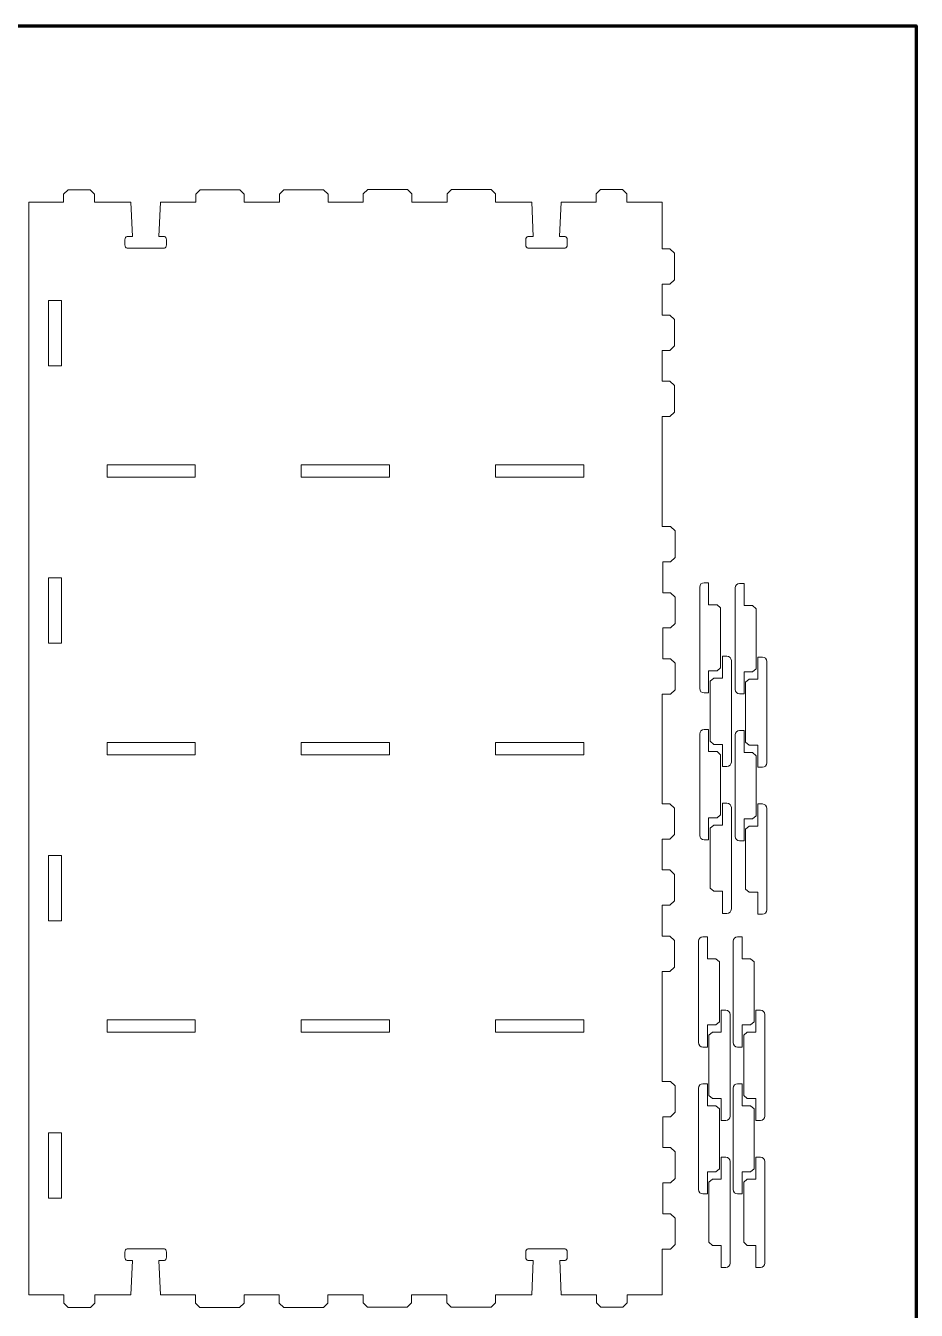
# Model space of a CAD drawing. Header units: inches. Extents: x -25 to 802, y -637 to 216.
# Drawn here: x 599.8 to 801.8, y -448.2 to -157.1 of the extents above; entities that cross this region are included whole.
import ezdxf

# ---------------------------------------------------------------- set-up
doc = ezdxf.new("R2010")
doc.units = ezdxf.units.IN
doc.header["$MEASUREMENT"] = 0
doc.layers.add('Layer 1', color=7, linetype='Continuous')

# ---------------------------------------------------------------- blocks, each defined once
blk = doc.blocks.new('block 44')
at = {"layer": 'Layer 1', "lineweight": 0}
blk.add_open_spline([(754.67, -336.63), (754.67, -336.63), (756.59, -336.63), (756.59, -336.63), (756.59, -336.63), (757.39, -335.93), (757.39, -335.93), (757.39, -335.93), (757.39, -322.33), (757.39, -322.33), (757.39, -322.33), (756.59, -321.63), (756.59, -321.63), (756.59, -321.63), (754.67, -321.63), (754.67, -321.63), (754.67, -321.63), (754.67, -316.63), (754.67, -316.63), (754.67, -316.63), (753.64, -316.63), (753.64, -316.63), (753.09, -316.63), (752.64, -317.08), (752.64, -317.63), (752.64, -317.63), (752.64, -340.63), (752.64, -340.63), (752.64, -341.18), (753.09, -341.63), (753.64, -341.63), (753.64, -341.63), (754.67, -341.63), (754.67, -341.63), (754.67, -341.63), (754.67, -336.63), (754.67, -336.63)], degree=3, knots=[0, 0, 0, 0, 1, 1, 1, 2, 2, 2, 3, 3, 3, 4, 4, 4, 5, 5, 5, 6, 6, 6, 7, 7, 7, 8, 8, 8, 9, 9, 9, 10, 10, 10, 11, 11, 11, 12, 12, 12, 12], dxfattribs=at)
blk = doc.blocks.new('block 43')
at = {"layer": 'Layer 1', "lineweight": 0}
for points in [[(754.67, -303.33), (754.67, -303.33), (756.59, -303.33), (756.59, -303.33), (756.59, -303.33), (757.39, -302.63), (757.39, -302.63), (757.39, -302.63), (757.39, -289.03), (757.39, -289.03), (757.39, -289.03), (756.59, -288.33), (756.59, -288.33), (756.59, -288.33), (754.67, -288.33), (754.67, -288.33), (754.67, -288.33), (754.67, -283.33), (754.67, -283.33), (754.67, -283.33), (753.64, -283.33), (753.64, -283.33), (753.09, -283.33), (752.64, -283.77), (752.64, -284.33), (752.64, -284.33), (752.64, -307.33), (752.64, -307.33), (752.64, -307.88), (753.09, -308.33), (753.64, -308.33), (753.64, -308.33), (754.67, -308.33), (754.67, -308.33), (754.67, -308.33), (754.67, -303.33), (754.67, -303.33)], [(757.79, -304.98), (757.79, -304.98), (755.82, -304.98), (755.82, -304.98), (755.82, -304.98), (755.02, -305.68), (755.02, -305.68), (755.02, -305.68), (755.02, -319.28), (755.02, -319.28), (755.02, -319.28), (755.82, -319.98), (755.82, -319.98), (755.82, -319.98), (757.79, -319.98), (757.79, -319.98), (757.79, -319.98), (757.79, -324.98), (757.79, -324.98), (757.79, -324.98), (758.82, -324.98), (758.82, -324.98), (759.37, -324.98), (759.82, -324.53), (759.82, -323.98), (759.82, -323.98), (759.82, -300.98), (759.82, -300.98), (759.82, -300.43), (759.37, -299.98), (758.82, -299.98), (758.82, -299.98), (757.79, -299.98), (757.79, -299.98), (757.79, -299.98), (757.79, -304.98), (757.79, -304.98)], [(757.79, -338.28), (757.79, -338.28), (755.82, -338.28), (755.82, -338.28), (755.82, -338.28), (755.02, -338.98), (755.02, -338.98), (755.02, -338.98), (755.02, -352.58), (755.02, -352.58), (755.02, -352.58), (755.82, -353.28), (755.82, -353.28), (755.82, -353.28), (757.79, -353.28), (757.79, -353.28), (757.79, -353.28), (757.79, -358.28), (757.79, -358.28), (757.79, -358.28), (758.82, -358.28), (758.82, -358.28), (759.37, -358.28), (759.82, -357.84), (759.82, -357.28), (759.82, -357.28), (759.82, -334.28), (759.82, -334.28), (759.82, -333.73), (759.37, -333.28), (758.82, -333.28), (758.82, -333.28), (757.79, -333.28), (757.79, -333.28), (757.79, -333.28), (757.79, -338.28), (757.79, -338.28)]]:
    blk.add_open_spline(points, degree=3, knots=[0, 0, 0, 0, 1, 1, 1, 2, 2, 2, 3, 3, 3, 4, 4, 4, 5, 5, 5, 6, 6, 6, 7, 7, 7, 8, 8, 8, 9, 9, 9, 10, 10, 10, 11, 11, 11, 12, 12, 12, 12], dxfattribs=at)
at = {"layer": 'Layer 1'}
blk.add_blockref('block 44', (0, 0), dxfattribs=at)
blk = doc.blocks.new('block 46')
at = {"layer": 'Layer 1', "lineweight": 0}
blk.add_open_spline([(754.4, -416.88), (754.4, -416.88), (756.31, -416.88), (756.31, -416.88), (756.31, -416.88), (757.11, -416.18), (757.11, -416.18), (757.11, -416.18), (757.11, -402.58), (757.11, -402.58), (757.11, -402.58), (756.31, -401.88), (756.31, -401.88), (756.31, -401.88), (754.4, -401.88), (754.4, -401.88), (754.4, -401.88), (754.4, -396.88), (754.4, -396.88), (754.4, -396.88), (753.37, -396.88), (753.37, -396.88), (752.82, -396.88), (752.37, -397.32), (752.37, -397.88), (752.37, -397.88), (752.37, -420.88), (752.37, -420.88), (752.37, -421.43), (752.82, -421.88), (753.37, -421.88), (753.37, -421.88), (754.4, -421.88), (754.4, -421.88), (754.4, -421.88), (754.4, -416.88), (754.4, -416.88)], degree=3, knots=[0, 0, 0, 0, 1, 1, 1, 2, 2, 2, 3, 3, 3, 4, 4, 4, 5, 5, 5, 6, 6, 6, 7, 7, 7, 8, 8, 8, 9, 9, 9, 10, 10, 10, 11, 11, 11, 12, 12, 12, 12], dxfattribs=at)
blk = doc.blocks.new('block 45')
at = {"layer": 'Layer 1', "lineweight": 0}
for points in [[(754.4, -383.57), (754.4, -383.57), (756.31, -383.57), (756.31, -383.57), (756.31, -383.57), (757.11, -382.87), (757.11, -382.87), (757.11, -382.87), (757.11, -369.27), (757.11, -369.27), (757.11, -369.27), (756.31, -368.57), (756.31, -368.57), (756.31, -368.57), (754.4, -368.57), (754.4, -368.57), (754.4, -368.57), (754.4, -363.57), (754.4, -363.57), (754.4, -363.57), (753.37, -363.57), (753.37, -363.57), (752.82, -363.57), (752.37, -364.02), (752.37, -364.57), (752.37, -364.57), (752.37, -387.57), (752.37, -387.57), (752.37, -388.12), (752.82, -388.57), (753.37, -388.57), (753.37, -388.57), (754.4, -388.57), (754.4, -388.57), (754.4, -388.57), (754.4, -383.57), (754.4, -383.57)], [(757.51, -385.22), (757.51, -385.22), (755.54, -385.22), (755.54, -385.22), (755.54, -385.22), (754.74, -385.92), (754.74, -385.92), (754.74, -385.92), (754.74, -399.52), (754.74, -399.52), (754.74, -399.52), (755.54, -400.22), (755.54, -400.22), (755.54, -400.22), (757.51, -400.22), (757.51, -400.22), (757.51, -400.22), (757.51, -405.22), (757.51, -405.22), (757.51, -405.22), (758.54, -405.22), (758.54, -405.22), (759.1, -405.22), (759.54, -404.78), (759.54, -404.22), (759.54, -404.22), (759.54, -381.22), (759.54, -381.22), (759.54, -380.67), (759.1, -380.22), (758.54, -380.22), (758.54, -380.22), (757.51, -380.22), (757.51, -380.22), (757.51, -380.22), (757.51, -385.22), (757.51, -385.22)], [(757.51, -418.53), (757.51, -418.53), (755.54, -418.53), (755.54, -418.53), (755.54, -418.53), (754.74, -419.23), (754.74, -419.23), (754.74, -419.23), (754.74, -432.83), (754.74, -432.83), (754.74, -432.83), (755.54, -433.53), (755.54, -433.53), (755.54, -433.53), (757.51, -433.53), (757.51, -433.53), (757.51, -433.53), (757.51, -438.53), (757.51, -438.53), (757.51, -438.53), (758.54, -438.53), (758.54, -438.53), (759.1, -438.53), (759.54, -438.08), (759.54, -437.53), (759.54, -437.53), (759.54, -414.53), (759.54, -414.53), (759.54, -413.98), (759.1, -413.53), (758.54, -413.53), (758.54, -413.53), (757.51, -413.53), (757.51, -413.53), (757.51, -413.53), (757.51, -418.53), (757.51, -418.53)]]:
    blk.add_open_spline(points, degree=3, knots=[0, 0, 0, 0, 1, 1, 1, 2, 2, 2, 3, 3, 3, 4, 4, 4, 5, 5, 5, 6, 6, 6, 7, 7, 7, 8, 8, 8, 9, 9, 9, 10, 10, 10, 11, 11, 11, 12, 12, 12, 12], dxfattribs=at)
at = {"layer": 'Layer 1'}
blk.add_blockref('block 46', (0, 0), dxfattribs=at)
blk = doc.blocks.new('block 48')
at = {"layer": 'Layer 1', "lineweight": 0}
blk.add_open_spline([(762.71, -336.84), (762.71, -336.84), (764.62, -336.84), (764.62, -336.84), (764.62, -336.84), (765.42, -336.14), (765.42, -336.14), (765.42, -336.14), (765.42, -322.54), (765.42, -322.54), (765.42, -322.54), (764.62, -321.84), (764.62, -321.84), (764.62, -321.84), (762.71, -321.84), (762.71, -321.84), (762.71, -321.84), (762.71, -316.84), (762.71, -316.84), (762.71, -316.84), (761.68, -316.84), (761.68, -316.84), (761.13, -316.84), (760.68, -317.28), (760.68, -317.84), (760.68, -317.84), (760.68, -340.84), (760.68, -340.84), (760.68, -341.39), (761.13, -341.84), (761.68, -341.84), (761.68, -341.84), (762.71, -341.84), (762.71, -341.84), (762.71, -341.84), (762.71, -336.84), (762.71, -336.84)], degree=3, knots=[0, 0, 0, 0, 1, 1, 1, 2, 2, 2, 3, 3, 3, 4, 4, 4, 5, 5, 5, 6, 6, 6, 7, 7, 7, 8, 8, 8, 9, 9, 9, 10, 10, 10, 11, 11, 11, 12, 12, 12, 12], dxfattribs=at)
blk = doc.blocks.new('block 47')
at = {"layer": 'Layer 1', "lineweight": 0}
for points in [[(762.71, -303.53), (762.71, -303.53), (764.62, -303.53), (764.62, -303.53), (764.62, -303.53), (765.42, -302.83), (765.42, -302.83), (765.42, -302.83), (765.42, -289.23), (765.42, -289.23), (765.42, -289.23), (764.62, -288.53), (764.62, -288.53), (764.62, -288.53), (762.71, -288.53), (762.71, -288.53), (762.71, -288.53), (762.71, -283.53), (762.71, -283.53), (762.71, -283.53), (761.68, -283.53), (761.68, -283.53), (761.13, -283.53), (760.68, -283.98), (760.68, -284.53), (760.68, -284.53), (760.68, -307.53), (760.68, -307.53), (760.68, -308.08), (761.13, -308.53), (761.68, -308.53), (761.68, -308.53), (762.71, -308.53), (762.71, -308.53), (762.71, -308.53), (762.71, -303.53), (762.71, -303.53)], [(765.82, -305.18), (765.82, -305.18), (763.85, -305.18), (763.85, -305.18), (763.85, -305.18), (763.05, -305.88), (763.05, -305.88), (763.05, -305.88), (763.05, -319.48), (763.05, -319.48), (763.05, -319.48), (763.85, -320.18), (763.85, -320.18), (763.85, -320.18), (765.82, -320.18), (765.82, -320.18), (765.82, -320.18), (765.82, -325.18), (765.82, -325.18), (765.82, -325.18), (766.85, -325.18), (766.85, -325.18), (767.41, -325.18), (767.85, -324.74), (767.85, -324.18), (767.85, -324.18), (767.85, -301.18), (767.85, -301.18), (767.85, -300.63), (767.41, -300.18), (766.85, -300.18), (766.85, -300.18), (765.82, -300.18), (765.82, -300.18), (765.82, -300.18), (765.82, -305.18), (765.82, -305.18)], [(765.82, -338.49), (765.82, -338.49), (763.85, -338.49), (763.85, -338.49), (763.85, -338.49), (763.05, -339.19), (763.05, -339.19), (763.05, -339.19), (763.05, -352.79), (763.05, -352.79), (763.05, -352.79), (763.85, -353.49), (763.85, -353.49), (763.85, -353.49), (765.82, -353.49), (765.82, -353.49), (765.82, -353.49), (765.82, -358.49), (765.82, -358.49), (765.82, -358.49), (766.85, -358.49), (766.85, -358.49), (767.41, -358.49), (767.85, -358.04), (767.85, -357.49), (767.85, -357.49), (767.85, -334.49), (767.85, -334.49), (767.85, -333.94), (767.41, -333.49), (766.85, -333.49), (766.85, -333.49), (765.82, -333.49), (765.82, -333.49), (765.82, -333.49), (765.82, -338.49), (765.82, -338.49)]]:
    blk.add_open_spline(points, degree=3, knots=[0, 0, 0, 0, 1, 1, 1, 2, 2, 2, 3, 3, 3, 4, 4, 4, 5, 5, 5, 6, 6, 6, 7, 7, 7, 8, 8, 8, 9, 9, 9, 10, 10, 10, 11, 11, 11, 12, 12, 12, 12], dxfattribs=at)
at = {"layer": 'Layer 1'}
blk.add_blockref('block 48', (0, 0), dxfattribs=at)
blk = doc.blocks.new('block 50')
at = {"layer": 'Layer 1', "lineweight": 0}
blk.add_open_spline([(762.28, -416.88), (762.28, -416.88), (764.19, -416.88), (764.19, -416.88), (764.19, -416.88), (764.99, -416.18), (764.99, -416.18), (764.99, -416.18), (764.99, -402.58), (764.99, -402.58), (764.99, -402.58), (764.19, -401.88), (764.19, -401.88), (764.19, -401.88), (762.28, -401.88), (762.28, -401.88), (762.28, -401.88), (762.28, -396.88), (762.28, -396.88), (762.28, -396.88), (761.25, -396.88), (761.25, -396.88), (760.7, -396.88), (760.25, -397.32), (760.25, -397.88), (760.25, -397.88), (760.25, -420.88), (760.25, -420.88), (760.25, -421.43), (760.7, -421.88), (761.25, -421.88), (761.25, -421.88), (762.28, -421.88), (762.28, -421.88), (762.28, -421.88), (762.28, -416.88), (762.28, -416.88)], degree=3, knots=[0, 0, 0, 0, 1, 1, 1, 2, 2, 2, 3, 3, 3, 4, 4, 4, 5, 5, 5, 6, 6, 6, 7, 7, 7, 8, 8, 8, 9, 9, 9, 10, 10, 10, 11, 11, 11, 12, 12, 12, 12], dxfattribs=at)
blk = doc.blocks.new('block 49')
at = {"layer": 'Layer 1', "lineweight": 0}
for points in [[(762.28, -383.57), (762.28, -383.57), (764.19, -383.57), (764.19, -383.57), (764.19, -383.57), (764.99, -382.87), (764.99, -382.87), (764.99, -382.87), (764.99, -369.27), (764.99, -369.27), (764.99, -369.27), (764.19, -368.57), (764.19, -368.57), (764.19, -368.57), (762.28, -368.57), (762.28, -368.57), (762.28, -368.57), (762.28, -363.57), (762.28, -363.57), (762.28, -363.57), (761.25, -363.57), (761.25, -363.57), (760.7, -363.57), (760.25, -364.02), (760.25, -364.57), (760.25, -364.57), (760.25, -387.57), (760.25, -387.57), (760.25, -388.12), (760.7, -388.57), (761.25, -388.57), (761.25, -388.57), (762.28, -388.57), (762.28, -388.57), (762.28, -388.57), (762.28, -383.57), (762.28, -383.57)], [(765.39, -385.22), (765.39, -385.22), (763.42, -385.22), (763.42, -385.22), (763.42, -385.22), (762.62, -385.92), (762.62, -385.92), (762.62, -385.92), (762.62, -399.52), (762.62, -399.52), (762.62, -399.52), (763.42, -400.22), (763.42, -400.22), (763.42, -400.22), (765.39, -400.22), (765.39, -400.22), (765.39, -400.22), (765.39, -405.22), (765.39, -405.22), (765.39, -405.22), (766.42, -405.22), (766.42, -405.22), (766.97, -405.22), (767.42, -404.78), (767.42, -404.22), (767.42, -404.22), (767.42, -381.22), (767.42, -381.22), (767.42, -380.67), (766.97, -380.22), (766.42, -380.22), (766.42, -380.22), (765.39, -380.22), (765.39, -380.22), (765.39, -380.22), (765.39, -385.22), (765.39, -385.22)], [(765.39, -418.53), (765.39, -418.53), (763.42, -418.53), (763.42, -418.53), (763.42, -418.53), (762.62, -419.23), (762.62, -419.23), (762.62, -419.23), (762.62, -432.83), (762.62, -432.83), (762.62, -432.83), (763.42, -433.53), (763.42, -433.53), (763.42, -433.53), (765.39, -433.53), (765.39, -433.53), (765.39, -433.53), (765.39, -438.53), (765.39, -438.53), (765.39, -438.53), (766.42, -438.53), (766.42, -438.53), (766.97, -438.53), (767.42, -438.08), (767.42, -437.53), (767.42, -437.53), (767.42, -414.53), (767.42, -414.53), (767.42, -413.98), (766.97, -413.53), (766.42, -413.53), (766.42, -413.53), (765.39, -413.53), (765.39, -413.53), (765.39, -413.53), (765.39, -418.53), (765.39, -418.53)]]:
    blk.add_open_spline(points, degree=3, knots=[0, 0, 0, 0, 1, 1, 1, 2, 2, 2, 3, 3, 3, 4, 4, 4, 5, 5, 5, 6, 6, 6, 7, 7, 7, 8, 8, 8, 9, 9, 9, 10, 10, 10, 11, 11, 11, 12, 12, 12, 12], dxfattribs=at)
at = {"layer": 'Layer 1'}
blk.add_blockref('block 50', (0, 0), dxfattribs=at)
blk = doc.blocks.new('block 56')
at = {"layer": 'Layer 1', "lineweight": 0}
for points in [[(605.02, -219.35), (607.92, -219.35), (607.92, -234.15), (605.02, -234.15), (605.02, -219.35)], [(638.27, -256.65), (638.27, -259.45), (618.26, -259.45), (618.26, -256.65), (638.27, -256.65)], [(682.33, -256.65), (682.33, -259.45), (662.32, -259.45), (662.32, -256.65), (682.33, -256.65)], [(726.39, -256.65), (726.39, -259.45), (706.38, -259.45), (706.38, -256.65), (726.39, -256.65)], [(605.02, -282.27), (607.92, -282.27), (607.92, -297.07), (605.02, -297.07), (605.02, -282.27)], [(638.27, -319.54), (638.27, -322.34), (618.26, -322.34), (618.26, -319.54), (638.27, -319.54)], [(682.33, -319.54), (682.33, -322.34), (662.32, -322.34), (662.32, -319.54), (682.33, -319.54)], [(726.39, -319.54), (726.39, -322.34), (706.38, -322.34), (706.38, -319.54), (726.39, -319.54)], [(605.02, -345.16), (607.92, -345.16), (607.92, -359.96), (605.02, -359.96), (605.02, -345.16)], [(638.27, -382.4), (638.27, -385.2), (618.26, -385.2), (618.26, -382.4), (638.27, -382.4)], [(682.33, -382.4), (682.33, -385.2), (662.32, -385.2), (662.32, -382.4), (682.33, -382.4)], [(726.39, -382.4), (726.39, -385.2), (706.38, -385.2), (706.38, -382.4), (726.39, -382.4)], [(605.02, -408.02), (607.92, -408.02), (607.92, -422.82), (605.02, -422.82), (605.02, -408.02)]]:
    blk.add_lwpolyline(points, dxfattribs=at)
blk.add_open_spline([(600.57, -197.08), (600.57, -197.08), (600.57, -444.75), (600.57, -444.75), (600.57, -444.75), (608.49, -444.75), (608.49, -444.75), (608.49, -444.75), (608.49, -446.6), (608.49, -446.6), (608.49, -446.6), (609.49, -447.6), (609.49, -447.6), (609.49, -447.6), (614.5, -447.6), (614.5, -447.6), (614.5, -447.6), (615.5, -446.6), (615.5, -446.6), (615.5, -446.6), (615.5, -444.75), (615.5, -444.75), (615.5, -444.75), (623.69, -444.75), (623.69, -444.75), (623.69, -444.75), (624.05, -436.97), (624.05, -436.97), (624.05, -436.97), (622.8, -436.97), (622.8, -436.97), (622.54, -436.97), (622.33, -436.63), (622.33, -436.21), (622.33, -436.21), (622.33, -435.09), (622.33, -435.09), (622.33, -434.67), (622.54, -434.33), (622.8, -434.33), (622.8, -434.33), (631.26, -434.33), (631.26, -434.33), (631.52, -434.33), (631.73, -434.67), (631.73, -435.09), (631.73, -435.09), (631.73, -436.21), (631.73, -436.21), (631.73, -436.63), (631.52, -436.97), (631.26, -436.97), (631.26, -436.97), (630.02, -436.97), (630.02, -436.97), (630.02, -436.97), (630.37, -444.75), (630.37, -444.75), (630.37, -444.75), (638.33, -444.75), (638.33, -444.75), (638.33, -444.75), (638.33, -446.6), (638.33, -446.6), (638.33, -446.6), (639.33, -447.6), (639.33, -447.6), (639.33, -447.6), (648.33, -447.6), (648.33, -447.6), (648.33, -447.6), (649.33, -446.6), (649.33, -446.6), (649.33, -446.6), (649.33, -444.75), (649.33, -444.75), (649.33, -444.75), (657.33, -444.75), (657.33, -444.75), (657.33, -444.75), (657.33, -446.6), (657.33, -446.6), (657.33, -446.6), (658.33, -447.6), (658.33, -447.6), (658.33, -447.6), (667.33, -447.6), (667.33, -447.6), (667.33, -447.6), (668.33, -446.6), (668.33, -446.6), (668.33, -446.6), (668.33, -444.75), (668.33, -444.75), (668.33, -444.75), (676.33, -444.75), (676.33, -444.75), (676.33, -444.75), (676.33, -446.54), (676.33, -446.54), (676.33, -446.54), (677.33, -447.54), (677.33, -447.54), (677.33, -447.54), (686.33, -447.54), (686.33, -447.54), (686.33, -447.54), (687.33, -446.54), (687.33, -446.54), (687.33, -446.54), (687.33, -444.75), (687.33, -444.75), (687.33, -444.75), (695.33, -444.75), (695.33, -444.75), (695.33, -444.75), (695.33, -446.54), (695.33, -446.54), (695.33, -446.54), (696.33, -447.54), (696.33, -447.54), (696.33, -447.54), (705.33, -447.54), (705.33, -447.54), (705.33, -447.54), (706.33, -446.54), (706.33, -446.54), (706.33, -446.54), (706.33, -444.75), (706.33, -444.75), (706.33, -444.75), (714.57, -444.75), (714.57, -444.75), (714.57, -444.75), (714.92, -436.97), (714.92, -436.97), (714.92, -436.97), (713.68, -436.97), (713.68, -436.97), (713.42, -436.97), (713.21, -436.63), (713.21, -436.21), (713.21, -436.21), (713.21, -435.09), (713.21, -435.09), (713.21, -434.67), (713.42, -434.33), (713.68, -434.33), (713.68, -434.33), (722.13, -434.33), (722.13, -434.33), (722.39, -434.33), (722.6, -434.67), (722.6, -435.09), (722.6, -435.09), (722.6, -436.21), (722.6, -436.21), (722.6, -436.63), (722.39, -436.97), (722.13, -436.97), (722.13, -436.97), (720.9, -436.97), (720.9, -436.97), (720.9, -436.97), (721.24, -444.75), (721.24, -444.75), (721.24, -444.75), (729.26, -444.75), (729.26, -444.75), (729.26, -444.75), (729.26, -446.54), (729.26, -446.54), (729.26, -446.54), (730.26, -447.54), (730.26, -447.54), (730.26, -447.54), (735.23, -447.54), (735.23, -447.54), (735.23, -447.54), (736.23, -446.54), (736.23, -446.54), (736.23, -446.54), (736.23, -444.75), (736.23, -444.75), (736.23, -444.75), (744.17, -444.75), (744.17, -444.75), (744.17, -444.75), (744.17, -434.36), (744.17, -434.36), (744.17, -434.36), (746.05, -434.36), (746.05, -434.36), (746.05, -434.36), (747.05, -433.36), (747.05, -433.36), (747.05, -433.36), (747.05, -427.36), (747.05, -427.36), (747.05, -427.36), (746.05, -426.36), (746.05, -426.36), (746.05, -426.36), (744.31, -426.36), (744.31, -426.36), (744.31, -426.36), (744.31, -419.36), (744.31, -419.36), (744.31, -419.36), (746.05, -419.36), (746.05, -419.36), (746.05, -419.36), (747.05, -418.36), (747.05, -418.36), (747.05, -418.36), (747.05, -412.36), (747.05, -412.36), (747.05, -412.36), (746.05, -411.36), (746.05, -411.36), (746.05, -411.36), (744.31, -411.36), (744.31, -411.36), (744.31, -411.36), (744.31, -404.36), (744.31, -404.36), (744.31, -404.36), (746.05, -404.36), (746.05, -404.36), (746.05, -404.36), (747.05, -403.36), (747.05, -403.36), (747.05, -403.36), (747.05, -397.36), (747.05, -397.36), (747.05, -397.36), (746.05, -396.36), (746.05, -396.36), (746.05, -396.36), (744.17, -396.36), (744.17, -396.36), (744.17, -396.36), (744.17, -371.44), (744.17, -371.44), (744.17, -371.44), (745.91, -371.44), (745.91, -371.44), (745.91, -371.44), (746.91, -370.44), (746.91, -370.44), (746.91, -370.44), (746.91, -364.44), (746.91, -364.44), (746.91, -364.44), (745.91, -363.44), (745.91, -363.44), (745.91, -363.44), (744.17, -363.44), (744.17, -363.44), (744.17, -363.44), (744.17, -356.44), (744.17, -356.44), (744.17, -356.44), (745.91, -356.44), (745.91, -356.44), (745.91, -356.44), (746.91, -355.44), (746.91, -355.44), (746.91, -355.44), (746.91, -349.44), (746.91, -349.44), (746.91, -349.44), (745.91, -348.44), (745.91, -348.44), (745.91, -348.44), (744.17, -348.44), (744.17, -348.44), (744.17, -348.44), (744.17, -341.44), (744.17, -341.44), (744.17, -341.44), (745.91, -341.44), (745.91, -341.44), (745.91, -341.44), (746.91, -340.44), (746.91, -340.44), (746.91, -340.44), (746.91, -334.44), (746.91, -334.44), (746.91, -334.44), (745.91, -333.44), (745.91, -333.44), (745.91, -333.44), (744.17, -333.44), (744.17, -333.44), (744.17, -333.44), (744.17, -308.6), (744.17, -308.6), (744.17, -308.6), (746.05, -308.6), (746.05, -308.6), (746.05, -308.6), (747.05, -307.6), (747.05, -307.6), (747.05, -307.6), (747.05, -301.6), (747.05, -301.6), (747.05, -301.6), (746.05, -300.6), (746.05, -300.6), (746.05, -300.6), (744.31, -300.6), (744.31, -300.6), (744.31, -300.6), (744.31, -293.6), (744.31, -293.6), (744.31, -293.6), (746.05, -293.6), (746.05, -293.6), (746.05, -293.6), (747.05, -292.6), (747.05, -292.6), (747.05, -292.6), (747.05, -286.6), (747.05, -286.6), (747.05, -286.6), (746.05, -285.6), (746.05, -285.6), (746.05, -285.6), (744.31, -285.6), (744.31, -285.6), (744.31, -285.6), (744.31, -278.6), (744.31, -278.6), (744.31, -278.6), (746.05, -278.6), (746.05, -278.6), (746.05, -278.6), (747.05, -277.6), (747.05, -277.6), (747.05, -277.6), (747.05, -271.6), (747.05, -271.6), (747.05, -271.6), (746.05, -270.6), (746.05, -270.6), (746.05, -270.6), (744.17, -270.6), (744.17, -270.6), (744.17, -270.6), (744.17, -245.68), (744.17, -245.68), (744.17, -245.68), (745.91, -245.68), (745.91, -245.68), (745.91, -245.68), (746.91, -244.68), (746.91, -244.68), (746.91, -244.68), (746.91, -238.68), (746.91, -238.68), (746.91, -238.68), (745.91, -237.68), (745.91, -237.68), (745.91, -237.68), (744.17, -237.68), (744.17, -237.68), (744.17, -237.68), (744.17, -230.68), (744.17, -230.68), (744.17, -230.68), (745.91, -230.68), (745.91, -230.68), (745.91, -230.68), (746.91, -229.68), (746.91, -229.68), (746.91, -229.68), (746.91, -223.68), (746.91, -223.68), (746.91, -223.68), (745.91, -222.68), (745.91, -222.68), (745.91, -222.68), (744.17, -222.68), (744.17, -222.68), (744.17, -222.68), (744.17, -215.68), (744.17, -215.68), (744.17, -215.68), (745.91, -215.68), (745.91, -215.68), (745.91, -215.68), (746.91, -214.68), (746.91, -214.68), (746.91, -214.68), (746.91, -208.68), (746.91, -208.68), (746.91, -208.68), (745.91, -207.68), (745.91, -207.68), (745.91, -207.68), (744.17, -207.68), (744.17, -207.68), (744.17, -207.68), (744.17, -197.08), (744.17, -197.08), (744.17, -197.08), (736.16, -197.08), (736.16, -197.08), (736.16, -197.08), (736.16, -195.22), (736.16, -195.22), (736.16, -195.22), (735.16, -194.22), (735.16, -194.22), (735.16, -194.22), (730.19, -194.22), (730.19, -194.22), (730.19, -194.22), (729.19, -195.22), (729.19, -195.22), (729.19, -195.22), (729.19, -197.08), (729.19, -197.08), (729.19, -197.08), (721.24, -197.08), (721.24, -197.08), (721.24, -197.08), (720.89, -204.87), (720.89, -204.87), (720.89, -204.87), (722.13, -204.87), (722.13, -204.87), (722.39, -204.87), (722.6, -205.21), (722.6, -205.63), (722.6, -205.63), (722.6, -206.75), (722.6, -206.75), (722.6, -207.17), (722.39, -207.51), (722.13, -207.51), (722.13, -207.51), (713.68, -207.51), (713.68, -207.51), (713.42, -207.51), (713.21, -207.17), (713.21, -206.75), (713.21, -206.75), (713.21, -205.63), (713.21, -205.63), (713.21, -205.21), (713.42, -204.87), (713.68, -204.87), (713.68, -204.87), (714.91, -204.87), (714.91, -204.87), (714.91, -204.87), (714.57, -197.08), (714.57, -197.08), (714.57, -197.08), (706.37, -197.08), (706.37, -197.08), (706.37, -197.08), (706.37, -195.22), (706.37, -195.22), (706.37, -195.22), (705.37, -194.22), (705.37, -194.22), (705.37, -194.22), (696.37, -194.22), (696.37, -194.22), (696.37, -194.22), (695.37, -195.22), (695.37, -195.22), (695.37, -195.22), (695.37, -197.08), (695.37, -197.08), (695.37, -197.08), (687.37, -197.08), (687.37, -197.08), (687.37, -197.08), (687.37, -195.22), (687.37, -195.22), (687.37, -195.22), (686.37, -194.22), (686.37, -194.22), (686.37, -194.22), (677.37, -194.22), (677.37, -194.22), (677.37, -194.22), (676.37, -195.22), (676.37, -195.22), (676.37, -195.22), (676.37, -197.08), (676.37, -197.08), (676.37, -197.08), (668.37, -197.08), (668.37, -197.08), (668.37, -197.08), (668.37, -195.28), (668.37, -195.28), (668.37, -195.28), (667.37, -194.28), (667.37, -194.28), (667.37, -194.28), (658.37, -194.28), (658.37, -194.28), (658.37, -194.28), (657.37, -195.28), (657.37, -195.28), (657.37, -195.28), (657.37, -197.08), (657.37, -197.08), (657.37, -197.08), (649.37, -197.08), (649.37, -197.08), (649.37, -197.08), (649.37, -195.28), (649.37, -195.28), (649.37, -195.28), (648.37, -194.28), (648.37, -194.28), (648.37, -194.28), (639.37, -194.28), (639.37, -194.28), (639.37, -194.28), (638.37, -195.28), (638.37, -195.28), (638.37, -195.28), (638.37, -197.08), (638.37, -197.08), (638.37, -197.08), (630.36, -197.08), (630.36, -197.08), (630.36, -197.08), (630.01, -204.87), (630.01, -204.87), (630.01, -204.87), (631.26, -204.87), (631.26, -204.87), (631.52, -204.87), (631.73, -205.21), (631.73, -205.63), (631.73, -205.63), (631.73, -206.75), (631.73, -206.75), (631.73, -207.17), (631.52, -207.51), (631.26, -207.51), (631.26, -207.51), (622.8, -207.51), (622.8, -207.51), (622.54, -207.51), (622.33, -207.17), (622.33, -206.75), (622.33, -206.75), (622.33, -205.63), (622.33, -205.63), (622.33, -205.21), (622.54, -204.87), (622.8, -204.87), (622.8, -204.87), (624.03, -204.87), (624.03, -204.87), (624.03, -204.87), (623.69, -197.08), (623.69, -197.08), (623.69, -197.08), (615.44, -197.08), (615.44, -197.08), (615.44, -197.08), (615.44, -195.28), (615.44, -195.28), (615.44, -195.28), (614.44, -194.28), (614.44, -194.28), (614.44, -194.28), (609.42, -194.28), (609.42, -194.28), (609.42, -194.28), (608.42, -195.28), (608.42, -195.28), (608.42, -195.28), (608.42, -197.08), (608.42, -197.08), (608.42, -197.08), (600.57, -197.08), (600.57, -197.08)], degree=3, knots=[0, 0, 0, 0, 1, 1, 1, 2, 2, 2, 3, 3, 3, 4, 4, 4, 5, 5, 5, 6, 6, 6, 7, 7, 7, 8, 8, 8, 9, 9, 9, 10, 10, 10, 11, 11, 11, 12, 12, 12, 13, 13, 13, 14, 14, 14, 15, 15, 15, 16, 16, 16, 17, 17, 17, 18, 18, 18, 19, 19, 19, 20, 20, 20, 21, 21, 21, 22, 22, 22, 23, 23, 23, 24, 24, 24, 25, 25, 25, 26, 26, 26, 27, 27, 27, 28, 28, 28, 29, 29, 29, 30, 30, 30, 31, 31, 31, 32, 32, 32, 33, 33, 33, 34, 34, 34, 35, 35, 35, 36, 36, 36, 37, 37, 37, 38, 38, 38, 39, 39, 39, 40, 40, 40, 41, 41, 41, 42, 42, 42, 43, 43, 43, 44, 44, 44, 45, 45, 45, 46, 46, 46, 47, 47, 47, 48, 48, 48, 49, 49, 49, 50, 50, 50, 51, 51, 51, 52, 52, 52, 53, 53, 53, 54, 54, 54, 55, 55, 55, 56, 56, 56, 57, 57, 57, 58, 58, 58, 59, 59, 59, 60, 60, 60, 61, 61, 61, 62, 62, 62, 63, 63, 63, 64, 64, 64, 65, 65, 65, 66, 66, 66, 67, 67, 67, 68, 68, 68, 69, 69, 69, 70, 70, 70, 71, 71, 71, 72, 72, 72, 73, 73, 73, 74, 74, 74, 75, 75, 75, 76, 76, 76, 77, 77, 77, 78, 78, 78, 79, 79, 79, 80, 80, 80, 81, 81, 81, 82, 82, 82, 83, 83, 83, 84, 84, 84, 85, 85, 85, 86, 86, 86, 87, 87, 87, 88, 88, 88, 89, 89, 89, 90, 90, 90, 91, 91, 91, 92, 92, 92, 93, 93, 93, 94, 94, 94, 95, 95, 95, 96, 96, 96, 97, 97, 97, 98, 98, 98, 99, 99, 99, 100, 100, 100, 101, 101, 101, 102, 102, 102, 103, 103, 103, 104, 104, 104, 105, 105, 105, 106, 106, 106, 107, 107, 107, 108, 108, 108, 109, 109, 109, 110, 110, 110, 111, 111, 111, 112, 112, 112, 113, 113, 113, 114, 114, 114, 115, 115, 115, 116, 116, 116, 117, 117, 117, 118, 118, 118, 119, 119, 119, 120, 120, 120, 121, 121, 121, 122, 122, 122, 123, 123, 123, 124, 124, 124, 125, 125, 125, 126, 126, 126, 127, 127, 127, 128, 128, 128, 129, 129, 129, 130, 130, 130, 131, 131, 131, 132, 132, 132, 133, 133, 133, 134, 134, 134, 135, 135, 135, 136, 136, 136, 137, 137, 137, 138, 138, 138, 139, 139, 139, 140, 140, 140, 141, 141, 141, 142, 142, 142, 143, 143, 143, 144, 144, 144, 145, 145, 145, 146, 146, 146, 147, 147, 147, 148, 148, 148, 149, 149, 149, 150, 150, 150, 151, 151, 151, 152, 152, 152, 153, 153, 153, 154, 154, 154, 155, 155, 155, 156, 156, 156, 157, 157, 157, 158, 158, 158, 159, 159, 159, 160, 160, 160, 161, 161, 161, 162, 162, 162, 163, 163, 163, 164, 164, 164, 165, 165, 165, 166, 166, 166, 167, 167, 167, 168, 168, 168, 169, 169, 169, 170, 170, 170, 171, 171, 171, 172, 172, 172, 173, 173, 173, 174, 174, 174, 175, 175, 175, 176, 176, 176, 177, 177, 177, 178, 178, 178, 179, 179, 179, 180, 180, 180, 181, 181, 181, 182, 182, 182, 183, 183, 183, 184, 184, 184, 185, 185, 185, 186, 186, 186, 187, 187, 187, 188, 188, 188, 189, 189, 189, 190, 190, 190, 191, 191, 191, 192, 192, 192, 193, 193, 193, 194, 194, 194, 195, 195, 195, 196, 196, 196, 196], dxfattribs=at)

msp = doc.modelspace()

# ---------------------------------------------------------------- linework, layer by layer
at = {"layer": 'Layer 1', "color": 142, "lineweight": 106, "true_color": 0x009ee3}
msp.add_lwpolyline([(801.76, -637.09), (-16.02, -637.09), (-16.02, -157.1), (801.76, -157.1), (801.76, -637.09)], dxfattribs=at)

# ---------------------------------------------------------------- block references
at = {"layer": 'Layer 1'}
for name in ['block 56', 'block 43', 'block 47', 'block 45', 'block 49']:
    msp.add_blockref(name, (0, 0), dxfattribs=at)

doc.saveas('drawing.dxf')
